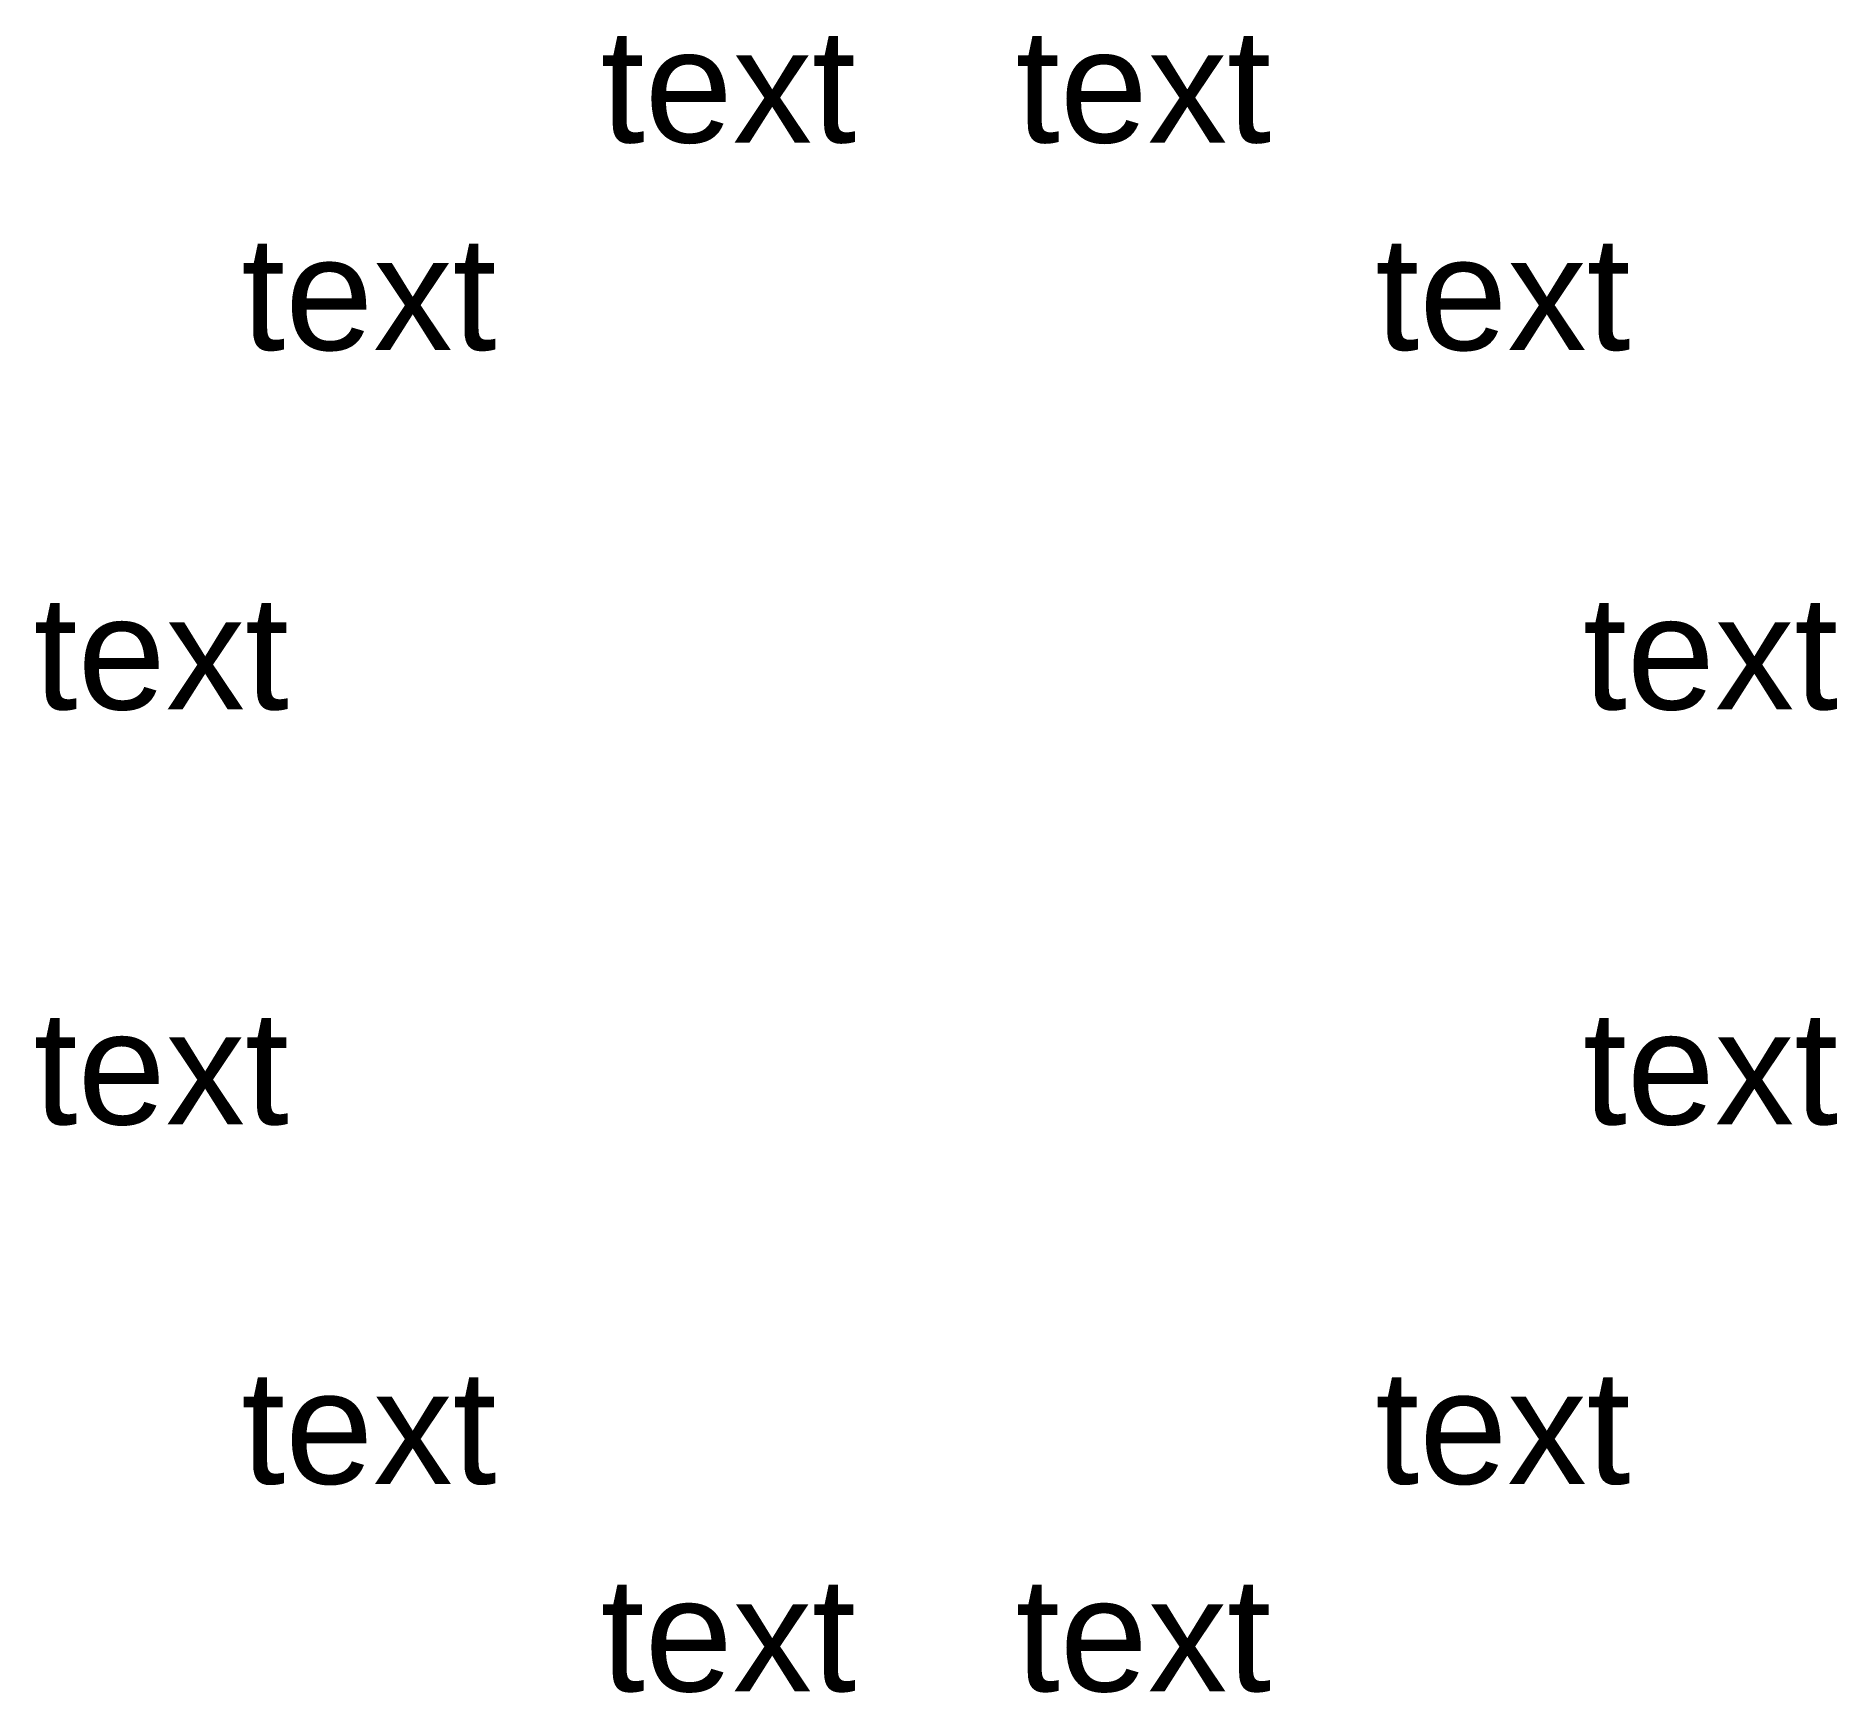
# Model space of a CAD drawing. Header units: millimetres. Extents: x -3.6 to 28.1, y -25.7 to 3.5.
import ezdxf

# ---------------------------------------------------------------- set-up
doc = ezdxf.new("R2010")
doc.units = ezdxf.units.MM
doc.layers.get('0').update_dxf_attribs({"lineweight": 25, "true_color": 0xffffff})
doc.styles.add('textstyle20', font='')
doc.styles.add('textstyle21', font='')
doc.styles.add('textstyle22', font='')
doc.styles.add('textstyle23', font='')
doc.styles.add('textstyle24', font='')
doc.styles.add('textstyle25', font='')
doc.styles.add('textstyle26', font='')
doc.styles.add('textstyle27', font='')
doc.styles.add('textstyle28', font='')
doc.styles.add('textstyle29', font='')
doc.styles.add('textstyle30', font='')
doc.styles.add('textstyle31', font='')
doc.styles.get('textstyle20').set_extended_font_data('Arial')
doc.styles.get('textstyle21').set_extended_font_data('Arial')
doc.styles.get('textstyle22').set_extended_font_data('Arial')
doc.styles.get('textstyle23').set_extended_font_data('Arial')
doc.styles.get('textstyle24').set_extended_font_data('Arial')
doc.styles.get('textstyle25').set_extended_font_data('Arial')
doc.styles.get('textstyle26').set_extended_font_data('Arial')
doc.styles.get('textstyle27').set_extended_font_data('Arial')
doc.styles.get('textstyle28').set_extended_font_data('Arial')
doc.styles.get('textstyle29').set_extended_font_data('Arial')
doc.styles.get('textstyle30').set_extended_font_data('Arial')
doc.styles.get('textstyle31').set_extended_font_data('Arial')

msp = doc.modelspace()

# ---------------------------------------------------------------- texts
at = {"char_height": 2, "attachment_point": 1}
for insert, style in [((6.34, 3.66), 'textstyle21'), ((13.66, 3.66), 'textstyle20'), ((0, 0), 'textstyle22'), ((20, 0), 'textstyle31'), ((-3.66, -6.34), 'textstyle23'), ((23.66, -6.34), 'textstyle30'), ((-3.66, -13.66), 'textstyle24'), ((23.66, -13.66), 'textstyle29'), ((0, -20), 'textstyle25'), ((20, -20), 'textstyle28'), ((6.34, -23.66), 'textstyle26'), ((13.66, -23.66), 'textstyle27')]:
    msp.add_mtext('text', dxfattribs=dict(at, insert=insert, style=style))

doc.saveas('drawing.dxf')
